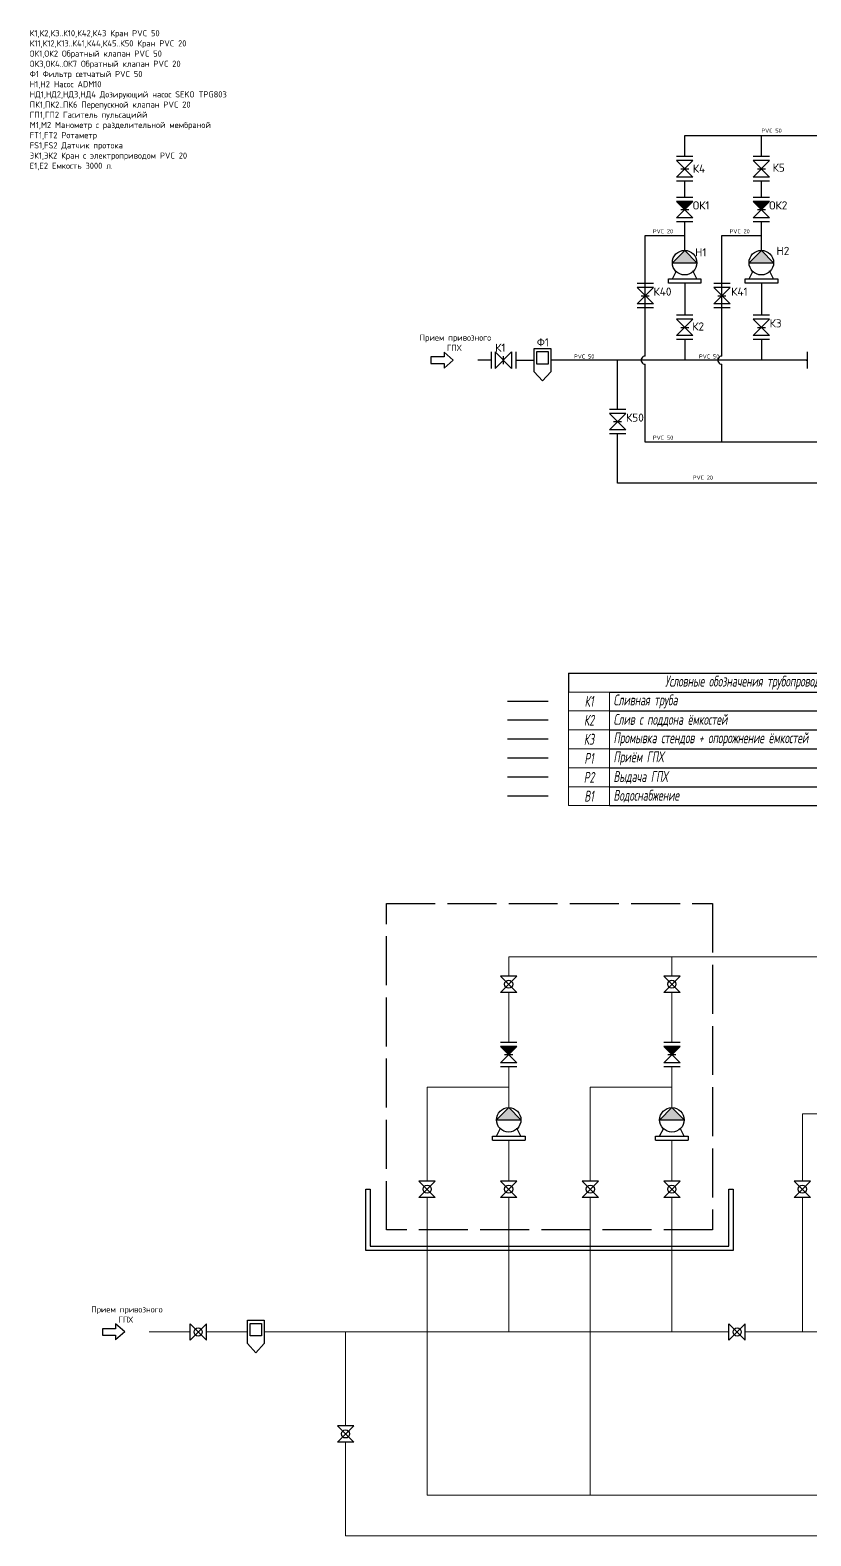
# Model space of a CAD drawing. Header units: inches. Extents: x -4741 to 102479, y -22242 to 39392.
# Drawn here: x -4741 to 14401, y -22042 to 14874 of the extents above; entities that cross this region are included whole.
import ezdxf

# ---------------------------------------------------------------- set-up
doc = ezdxf.new("R2010")
doc.units = ezdxf.units.IN
doc.header["$MEASUREMENT"] = 0
doc.linetypes.add('ACAD_ISO02W100', pattern=[15, 12, -3])
doc.layers.add('PDF _0', color=7, linetype='Continuous')
doc.layers.add('PDF _Надписи', color=7, linetype='Continuous')
for name, color, linetype, lineweight, true_color in [('В1+', 7, 'Continuous', 0, 0x0080ff), ('К1+', 7, 'Continuous', 0, 0xc85014), ('К2+', 7, 'Continuous', 0, 0xf0503c), ('К3+', 7, 'Continuous', 0, 0x823c3c), ('Р1+', 7, 'Continuous', 0, 0xff0080), ('Р2+', 7, 'Continuous', 0, 0xff80ff)]:
    doc.layers.add(name, color=color, linetype=linetype, lineweight=lineweight, true_color=true_color)
doc.styles.add('Eskd знаки', font='eskd.shx', dxfattribs={"width": 0.8, "oblique": 10})
doc.styles.add('Simplex25.085.15', font='isocpeur.ttf', dxfattribs={"height": 2.5})

# ---------------------------------------------------------------- blocks, each defined once
blk = doc.blocks.new('Насос')
h = blk.add_hatch(color=256)
h.dxf.hatch_style = 1
h.paths.add_polyline_path([(299, 0), (0, 300), (-299, 0)])
for p, q in [((-300, 0), (300, 0)), ((-300, -400), (-200, -200)), ((300, -400), (200, -200)), ((-400, -500), (-400, -400)), ((-400, -400), (400, -400)), ((-400, -500), (400, -500)), ((400, -400), (400, -500))]:
    blk.add_line(p, q)
at = {"ltscale": 10}
for q in [(-299, 0), (299, 0)]:
    blk.add_line((0, 300), q, dxfattribs=at)
blk.add_circle((0, 0), 300)
blk = doc.blocks.new('*T6')
at = {"color": 0, "linetype": 'ByBlock', "lineweight": -2, "transparency": 16777216}
for p, q in [((0, 0), (10000, 0)), ((0, 0), (0, -467)), ((10000, 0), (10000, -3244)), ((1000, -467), (10000, -467)), ((1000, -922), (10000, -922)), ((1000, -1389), (10000, -1389)), ((1000, -1856), (10000, -1856)), ((1000, -2322), (10000, -2322)), ((1000, -2789), (10000, -2789)), ((1000, -3244), (10000, -3244))]:
    blk.add_line(p, q, dxfattribs=at)
at = {"color": 7, "linetype": 'ByBlock', "lineweight": 15, "transparency": 16777216}
for p, q in [((0, -467), (1000, -467)), ((0, -467), (0, -3244)), ((1000, -467), (1000, -3244)), ((0, -922), (1000, -922)), ((0, -1389), (1000, -1389)), ((0, -1856), (1000, -1856)), ((0, -2322), (1000, -2322)), ((0, -2789), (1000, -2789)), ((0, -3244), (1000, -3244))]:
    blk.add_line(p, q, dxfattribs=at)
at = {"color": 0, "transparency": 16777216, "style": 'Eskd знаки'}
for s, insert, char_height, width, attachment_point in [('Условные обозначения трубопроводов и потоков:', (5000, -233), 266.67, 9997.82, 5), ('К1', (500, -694), 266.7, 910, 5), ('Сливная труба', (1100, -694), 266.67, 8800.02, 4), ('К2', (500, -1156), 266.7, 910, 5), ('Слив с поддона ёмкостей', (1100, -1156), 266.67, 8800.02, 4), ('Промывка стендов + опорожнение ёмкостей', (1100, -1622), 266.67, 8800.02, 4), ('К3', (500, -1622), 266.7, 910, 5), ('Р1', (500, -2089), 266.7, 910, 5), ('Приём ГПХ', (1100, -2089), 266.7, 8800.02, 4), ('Р2', (500, -2556), 266.7, 910, 5), ('Выдача ГПХ', (1100, -2556), 266.7, 8800.02, 4), ('В1', (500, -3017), 266.7, 910, 5), ('Водоснабжение', (1100, -3017), 266.67, 8800.02, 4)]:
    blk.add_mtext(s, dxfattribs=dict(at, insert=insert, char_height=char_height, width=width, attachment_point=attachment_point))
blk = doc.blocks.new('Кран шаровой')
for p, q in [((-200, 200), (-200, -200)), ((200, -200), (-200, 200)), ((200, 200), (-200, -200)), ((200, 200), (200, -200))]:
    blk.add_line(p, q)
blk.add_circle((0, 0), 100)
blk = doc.blocks.new('Обратный клапан')
h = blk.add_hatch(color=256)
h.dxf.hatch_style = 1
h.paths.add_polyline_path([(-200, 200), (-200, -200), (0, 0)])
for p, q in [((-300, 200), (-300, -200)), ((-200, 200), (-200, -200)), ((-200, -200), (200, 200)), ((-200, 200), (200, -200)), ((0, -100), (0, 100)), ((200, 200), (200, -200)), ((300, 200), (300, -200))]:
    blk.add_line(p, q)
blk = doc.blocks.new('Фильтр сетчатый')
for q in [(0, -285), (405, -285)]:
    blk.add_line((202, -509), q)
blk.add_lwpolyline([(0, -285), (0, 285), (405, 285), (405, -285)])
blk.add_lwpolyline([(64, 210), (340, 210), (340, -95), (64, -95)], close=True)

msp = doc.modelspace()

# ---------------------------------------------------------------- linework, layer by layer
for p, q in [((5410, 6861), (5085, 6861)), ((5085, 6861), (5085, 6705)), ((5085, 6705), (5410, 6705)), ((5410, 6979), (5410, 6861)), ((5634, 6783), (5410, 6979)), ((5634, 6783), (5410, 6587)), ((5410, 6705), (5410, 6587)), ((14285, 6783), (14308, 6783)), ((7820, 6274), (7618, 6498)), ((7820, 6274), (8023, 6498)), ((-2644, -16964), (-2969, -16964)), ((-2969, -16964), (-2969, -17120)), ((-2644, -16846), (-2644, -16964)), ((-2420, -17042), (-2644, -16846)), ((-2969, -17120), (-2644, -17120)), ((-2420, -17042), (-2644, -17238)), ((-2644, -17120), (-2644, -17238))]:
    msp.add_line(p, q)
at = {"color": 217, "true_color": 0x93278f}
msp.add_line((7164, 6783), (7618, 6783), dxfattribs=at)
for points in [[(11308, 11773), (11308, 12287), (23673, 12287), (23673, 11965)], [(13188, 11773), (13188, 12287)], [(11308, 10774), (11308, 11173)], [(13188, 10774), (13188, 11173)], [(11308, 9472), (11308, 10174)], [(13188, 9472), (13188, 10174)], [(11308, 8674), (11308, 7887)], [(13188, 8674), (13188, 7887)], [(11308, 7287), (11308, 6783)], [(13188, 7287), (13188, 6783)], [(6564, 6783), (6234, 6783)], [(14308, 6783), (8023, 6783)]]:
    msp.add_lwpolyline(points, dxfattribs=at)
msp.add_lwpolyline([(7618, 6498), (7618, 7068), (8023, 7068), (8023, 6498)])
for points in [[(7682, 6993), (7958, 6993), (7958, 6688), (7682, 6688)], [(3593, -13542), (3593, -14942), (12393, -14942), (12393, -13542), (12493, -13542), (12493, -15042), (3493, -15042), (3493, -13542)]]:
    msp.add_lwpolyline(points, close=True)
at = {"linetype": 'ACAD_ISO02W100', "ltscale": 100}
msp.add_lwpolyline([(3993, -6542), (11993, -6542), (11993, -14542), (3993, -14542)], close=True, dxfattribs=at)
at = {"layer": 'PDF _0', "lineweight": 25}
for points in [[(11509, 11773), (11107, 11773)], [(11209, 11473), (11407, 11473)], [(13389, 11773), (12987, 11773)], [(13089, 11473), (13287, 11473)], [(11509, 11173), (11107, 11173)], [(13389, 11173), (12987, 11173)], [(11509, 10774), (11107, 10774)], [(13389, 10774), (12987, 10774)], [(11209, 10474), (11407, 10474)], [(13089, 10474), (13287, 10474)], [(11509, 10174), (11107, 10174)], [(13389, 10174), (12987, 10174)], [(11008, 8773), (11107, 8974)], [(11608, 8773), (11509, 8974)], [(12888, 8773), (12987, 8974)], [(13488, 8773), (13389, 8974)], [(10542, 8663), (10140, 8663)], [(12422, 8663), (12020, 8663)], [(10242, 8363), (10440, 8363)], [(12122, 8363), (12320, 8363)], [(10542, 8063), (10140, 8063)], [(11509, 7887), (11107, 7887)], [(12422, 8063), (12020, 8063)], [(13389, 7887), (12987, 7887)], [(11209, 7587), (11407, 7587)], [(13089, 7587), (13287, 7587)], [(11509, 7287), (11107, 7287)], [(13389, 7287), (12987, 7287)], [(6564, 6984), (6564, 6582)], [(6864, 6684), (6864, 6882)], [(7164, 6984), (7164, 6582)], [(14308, 6984), (14308, 6582)], [(9862, 5575), (9460, 5575)], [(9562, 5275), (9760, 5275)], [(9862, 4975), (9460, 4975)]]:
    msp.add_lwpolyline(points, dxfattribs=at)
for points in [[(11509, 11272), (11107, 11272), (11509, 11674), (11107, 11674)], [(13389, 11272), (12987, 11272), (13389, 11674), (12987, 11674)], [(11509, 10273), (11107, 10273), (11509, 10672), (11107, 10672)], [(13389, 10273), (12987, 10273), (13389, 10672), (12987, 10672)], [(11608, 9172), (11308, 9472), (11008, 9172)], [(13488, 9172), (13188, 9472), (12888, 9172)], [(10542, 8162), (10140, 8162), (10542, 8564), (10140, 8564)], [(11707, 8674), (10909, 8674), (10909, 8773), (11707, 8773)], [(12422, 8162), (12020, 8162), (12422, 8564), (12020, 8564)], [(13587, 8674), (12789, 8674), (12789, 8773), (13587, 8773)], [(11509, 7386), (11107, 7386), (11509, 7787), (11107, 7787)], [(13389, 7386), (12987, 7386), (13389, 7787), (12987, 7787)], [(7062, 6984), (7062, 6582), (6663, 6984), (6663, 6582)], [(9862, 5074), (9460, 5074), (9862, 5476), (9460, 5476)]]:
    msp.add_lwpolyline(points, close=True, dxfattribs=at)
for centre in [(11306, 9173), (13186, 9173)]:
    msp.add_circle(centre, 301, dxfattribs=at)
at = {"layer": 'PDF _0', "transparency": 33554559}
for points in [[(11107, 10672), (11509, 10672), (11308, 10474)], [(12987, 10672), (13389, 10672), (13188, 10474)], [(11308, 9472), (11608, 9172), (11008, 9172)], [(13188, 9472), (13488, 9172), (12888, 9172)]]:
    msp.add_solid(points, dxfattribs=at)
at = {"layer": 'PDF _Надписи', "lineweight": 25}
for p, q in [((10341, 6883), (10341, 9842)), ((10341, 9842), (11308, 9842)), ((12221, 6883), (12221, 9842)), ((12221, 9842), (13188, 9842)), ((10340, 4770), (10340, 6682)), ((12220, 4770), (12220, 6682)), ((18933, 4770), (10340, 4770))]:
    msp.add_line(p, q, dxfattribs=at)
at = {"layer": 'PDF _Надписи', "color": 175, "lineweight": 25, "true_color": 0x4554a5}
for p, q in [((9661, 5575), (9661, 6783)), ((9661, 3767), (9661, 4975)), ((30882, 3767), (9661, 3767))]:
    msp.add_line(p, q, dxfattribs=at)
at = {"layer": 'PDF _Надписи', "lineweight": 25}
for centre in [(10340, 6783), (12220, 6783)]:
    msp.add_arc(centre, 100, 89.7474, 270.2526, dxfattribs=at)
at = {"layer": 'В1+', "lineweight": 30}
msp.add_lwpolyline([(7962, -3909), (6962, -3909)], dxfattribs=at)
at = {"layer": 'В1+'}
for points in [[(2993, -19342), (2993, -17042)], [(2993, -19742), (2993, -22042), (42068, -22042)]]:
    msp.add_lwpolyline(points, dxfattribs=at)
at = {"layer": 'К1+', "lineweight": 30}
msp.add_lwpolyline([(7962, -1587), (6962, -1587)], dxfattribs=at)
at = {"layer": 'К1+'}
for points in [[(6993, -11042), (4993, -11042), (4993, -13342)], [(10993, -11042), (8993, -11042), (8993, -13342)], [(44368, -21042), (4993, -21042), (4993, -13742)], [(8993, -21042), (8993, -13742)]]:
    msp.add_lwpolyline(points, dxfattribs=at)
at = {"layer": 'К2+', "lineweight": 30}
msp.add_lwpolyline([(7962, -2043), (6962, -2043)], dxfattribs=at)
at = {"layer": 'К3+', "lineweight": 30}
msp.add_lwpolyline([(7962, -2509), (6962, -2509)], dxfattribs=at)
at = {"layer": 'Р1+', "lineweight": 30}
msp.add_lwpolyline([(7962, -2976), (6962, -2976)], dxfattribs=at)
at = {"layer": 'Р1+'}
for points in [[(6993, -8317), (6993, -7842), (22443, -7842), (22443, -8317)], [(10993, -8317), (10993, -7842)], [(6993, -9942), (6993, -8717)], [(10993, -9942), (10993, -8717)], [(6993, -10542), (6993, -11542)], [(10993, -10542), (10993, -11542)], [(6993, -12342), (6993, -13342)], [(10993, -12342), (10993, -13342)], [(6993, -13742), (6993, -17042)], [(10993, -13742), (10993, -17042)], [(-1820, -17042), (-820, -17042)], [(588, -17042), (-420, -17042)], [(12393, -17042), (993, -17042)]]:
    msp.add_lwpolyline(points, dxfattribs=at)
at = {"layer": 'Р2+', "lineweight": 30}
msp.add_lwpolyline([(7962, -3443), (6962, -3443)], dxfattribs=at)
at = {"layer": 'Р2+'}
for points in [[(16693, -11692), (14193, -11692), (14193, -13342)], [(12793, -17042), (25843, -17042), (25843, -13742)], [(14193, -13742), (14193, -17042)]]:
    msp.add_lwpolyline(points, dxfattribs=at)

# ---------------------------------------------------------------- block references
for name, p in [('*T6', (8462, -890)), ('Насос', (6993, -11842)), ('Насос', (10993, -11842)), ('Фильтр сетчатый', (588, -17042))]:
    msp.add_blockref(name, p)
for name, p, rotation in [('Кран шаровой', (6993, -8517), 269.9999999999997), ('Кран шаровой', (10993, -8517), 269.9999999999997), ('Обратный клапан', (6993, -10242), 270.0000000000001), ('Обратный клапан', (10993, -10242), 270.0000000000001), ('Кран шаровой', (4993, -13542), 269.9999999999997), ('Кран шаровой', (6993, -13542), 269.9999999999997), ('Кран шаровой', (8993, -13542), 269.9999999999997), ('Кран шаровой', (10993, -13542), 269.9999999999997), ('Кран шаровой', (14193, -13542), 269.9999999999997), ('Кран шаровой', (-620, -17042), 179.9999999999997), ('Кран шаровой', (12593, -17042), 179.9999999999997), ('Кран шаровой', (2993, -19542), 269.9999999999997)]:
    msp.add_blockref(name, p, dxfattribs=dict(rotation=rotation))

# ---------------------------------------------------------------- texts
at = {"attachment_point": 1, "style": 'Simplex25.085.15'}
for s, width, heights, insert, char_height in [('К1,К2,К3..К10,К42,К43 Кран PVC 50\\PК11,К12,К13..К41,К44,К45..К50 Кран PVC 20\\PОК1,ОК2 Обратный клапан PVC 50\\PОК3,ОК4..ОК7 Обратный клапан PVC 20\\PФ1 Фильтр сетчатый PVC 50\\PН1,Н2 Насос ADM10\\PНД1,НД2,НД3,НД4 Дозирующий насос SEKO TPG803\\PПК1,ПК2..ПК6 Перепускной клапан PVC 20\\PГП1,ГП2 Гаситель пульсацийй\\PМ1,М2 Манометр с разделительной мембраной\\PFT1,FT2 Ротаметр\\PFS1,FS2 Датчик протока\\PЭК1,ЭК2 Кран с электроприводом PVC 20 \\PЕ1,Е2 Емкость 3000 л.', 6138.32, [4189], (-4750, 14874), 150), ('PVC 50', 474.26, [145], (13188, 12459), 100), ('К4', 313.55, [0], (11506, 11579), 200), ('К5', 313.55, [0], (13462, 11603), 200), ('ОК1', 313.55, [0], (11506, 10677), 200), ('ОК2', 274.98, [0], (13378, 10677), 200), ('PVC 20', 474.26, [145], (10528, 9993), 100), ('PVC 20', 474.26, [145], (12408, 9993), 100), ('Н1', 313.55, [0], (11565, 9526), 200), ('Н2', 313.55, [0], (13559, 9562), 200), ('К40', 324.06, [0], (10542, 8563), 200), ('К41', 324.06, [0], (12447, 8563), 200), ('К3', 313.55, [0], (13389, 7787), 200), ('\\pi35.51334;Прием привозного  \\P\\pi699.26334;ГПХ', 1728.53, [744], (4776, 7410), 150), ('К2', 313.55, [0], (11493, 7709), 200), ('К1', 313.55, [0], (6660, 7187), 200), ('Ф1', 313.55, [0], (7682, 7321), 200), ('PVC 50', 474.26, [145], (8595, 6923), 100), ('PVC 50', 474.26, [145], (11658, 6923), 100), ('К50', 324.06, [0], (9869, 5475), 200), ('PVC 50', 474.26, [145], (10528, 4931), 100), ('PVC 20', 474.26, [145], (11507, 3954), 100), ('\\pi35.51334;Прием привозного  \\P\\pi699.26334;ГПХ', 1728.53, [744], (-3279, -16415), 150)]:
    msp.add_mtext_dynamic_manual_height_columns(s, width=width, gutter_width=615, heights=heights, dxfattribs=dict(at, insert=insert, char_height=char_height))

doc.saveas('drawing.dxf')
